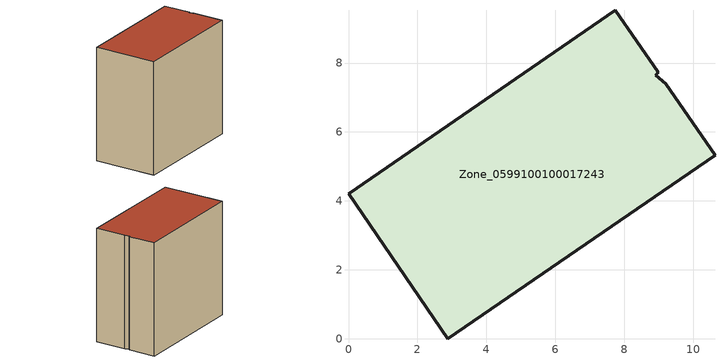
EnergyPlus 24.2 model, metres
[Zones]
Zone_0599100100017243
 floor ground (C_G): 7.75,9.53 8.98,7.73 8.91,7.65 9.21,7.4 10.64,5.32 2.88,0 0,4.2 z0
 wall outside (C_F): 10.64,5.32 9.21,7.4 8.91,7.65 8.98,7.73 7.75,9.53 0,4.2 2.88,0 10.64,5.32 z0:9.17
 roof outside (C_R): 9.21,7.4 8.91,7.65 8.98,7.73 7.75,9.53 0,4.2 2.88,0 10.64,5.32 z9.17
[BUILDING]
Pand.0599100100017243: North Axis=0; Terrain=City; Loads Convergence Tolerance Value=0.04; Temperature Convergence Tolerance Value=0.4; Solar Distribution=FullExterior; Maximum Number of Warmup Days=25; Minimum Number of Warmup Days=1
[Site:Location]
Rotterdam.The.Hague.AP_ZH_NLD Design_Conditions: Latitude=51.96; Longitude=4.45; Time Zone=1; Elevation=-4.5
[SITE:GROUNDTEMPERATURE:BUILDINGSURFACE]
18, 18, 18, 18, 18, 18, 18, 18, 18, 18, 18, 18
[MATERIAL] Thermal Absorptance=0.9; Solar Absorptance=0.7; Visible Absorptance=0.7
Name | Roughness | Thickness | Conductivity | Density | Specific Heat
G.TI.2015-2018 | MediumSmooth | 0.15 | 0.0428571 | 540 | 1210
F.TI.2015-2018 | Rough | 0.3 | 0.0666667 | 1920 | 840
R.TI.2015-2018 | MediumRough | 0.2 | 0.0333333 | 1500 | 1000
[CONSTRUCTION]
C_G: G.TI.2015-2018
C_F: F.TI.2015-2018
C_R: R.TI.2015-2018
[ZONE]
Zone_0599100100017243: Type=1; Multiplier=1; Ceiling Height=Autocalculate; Volume=Autocalculate; Floor Area=autocalculate; Part of Total Floor Area=Yes
[ZONEINFILTRATION:DESIGNFLOWRATE]
Infil_Zone_0599100100017243: Zone or ZoneList or Space or SpaceList=Zone_0599100100017243; Schedule=AlwaysOn; Design Flow Rate Calculation Method=Flow/Area; Flow Rate per Floor Area=0.0015; Constant Term Coefficient=1; Temperature Term Coefficient=0; Velocity Term Coefficient=0; Velocity Squared Term Coefficient=0
[HVACTEMPLATE:ZONE:IDEALLOADSAIRSYSTEM]
Zone_0599100100017243: Maximum Heating Supply Air Temperature=50; Minimum Cooling Supply Air Temperature=13; Maximum Heating Supply Air Humidity Ratio=0.0156; Minimum Cooling Supply Air Humidity Ratio=0.0077; Heating Limit=NoLimit; Cooling Limit=NoLimit; Dehumidification Control Type=ConstantSensibleHeatRatio; Cooling Sensible Heat Ratio=0.7; Dehumidification Setpoint=60; Humidification Control Type=None; Humidification Setpoint=30; Outdoor Air Method=None; Outdoor Air Flow Rate per Person=0.00944; Outdoor Air Flow Rate per Zone Floor Area=0; Outdoor Air Flow Rate per Zone=0; Demand Controlled Ventilation Type=None; Outdoor Air Economizer Type=NoEconomizer; Heat Recovery Type=None; Sensible Heat Recovery Effectiveness=0.7; Latent Heat Recovery Effectiveness=0.65
[ZONECONTROL:THERMOSTAT]
ThermostatControl_Zone_0599100100017243: Zone or ZoneList=Zone_0599100100017243; Control Type Schedule=DualSetpointControlType; Control 1=Thermostat_Zone_0599100100017243; Temperature Difference Between Cutout And Setpoint=0
[THERMOSTATSETPOINT:DUALSETPOINT]
Thermostat_Zone_0599100100017243: Heating Setpoint Temperature Schedule=HeatingSetpoint_Zone_0599100100017243; Cooling Setpoint Temperature Schedule=CoolingSetpoint_Zone_0599100100017243
[SCHEDULE:COMPACT]
HeatingSetpoint_Zone_0599100100017243: Through: 12/31, For: AllDays, Until: 24:00, 21
CoolingSetpoint_Zone_0599100100017243: Through: 12/31, For: AllDays, Until: 24:00, 24
DualSetpointControlType: Through: 12/31, For: AllDays, Until: 24:00, 4
AlwaysOn: Through: 12/31, For: AllDays, Until: 24:00, 1
